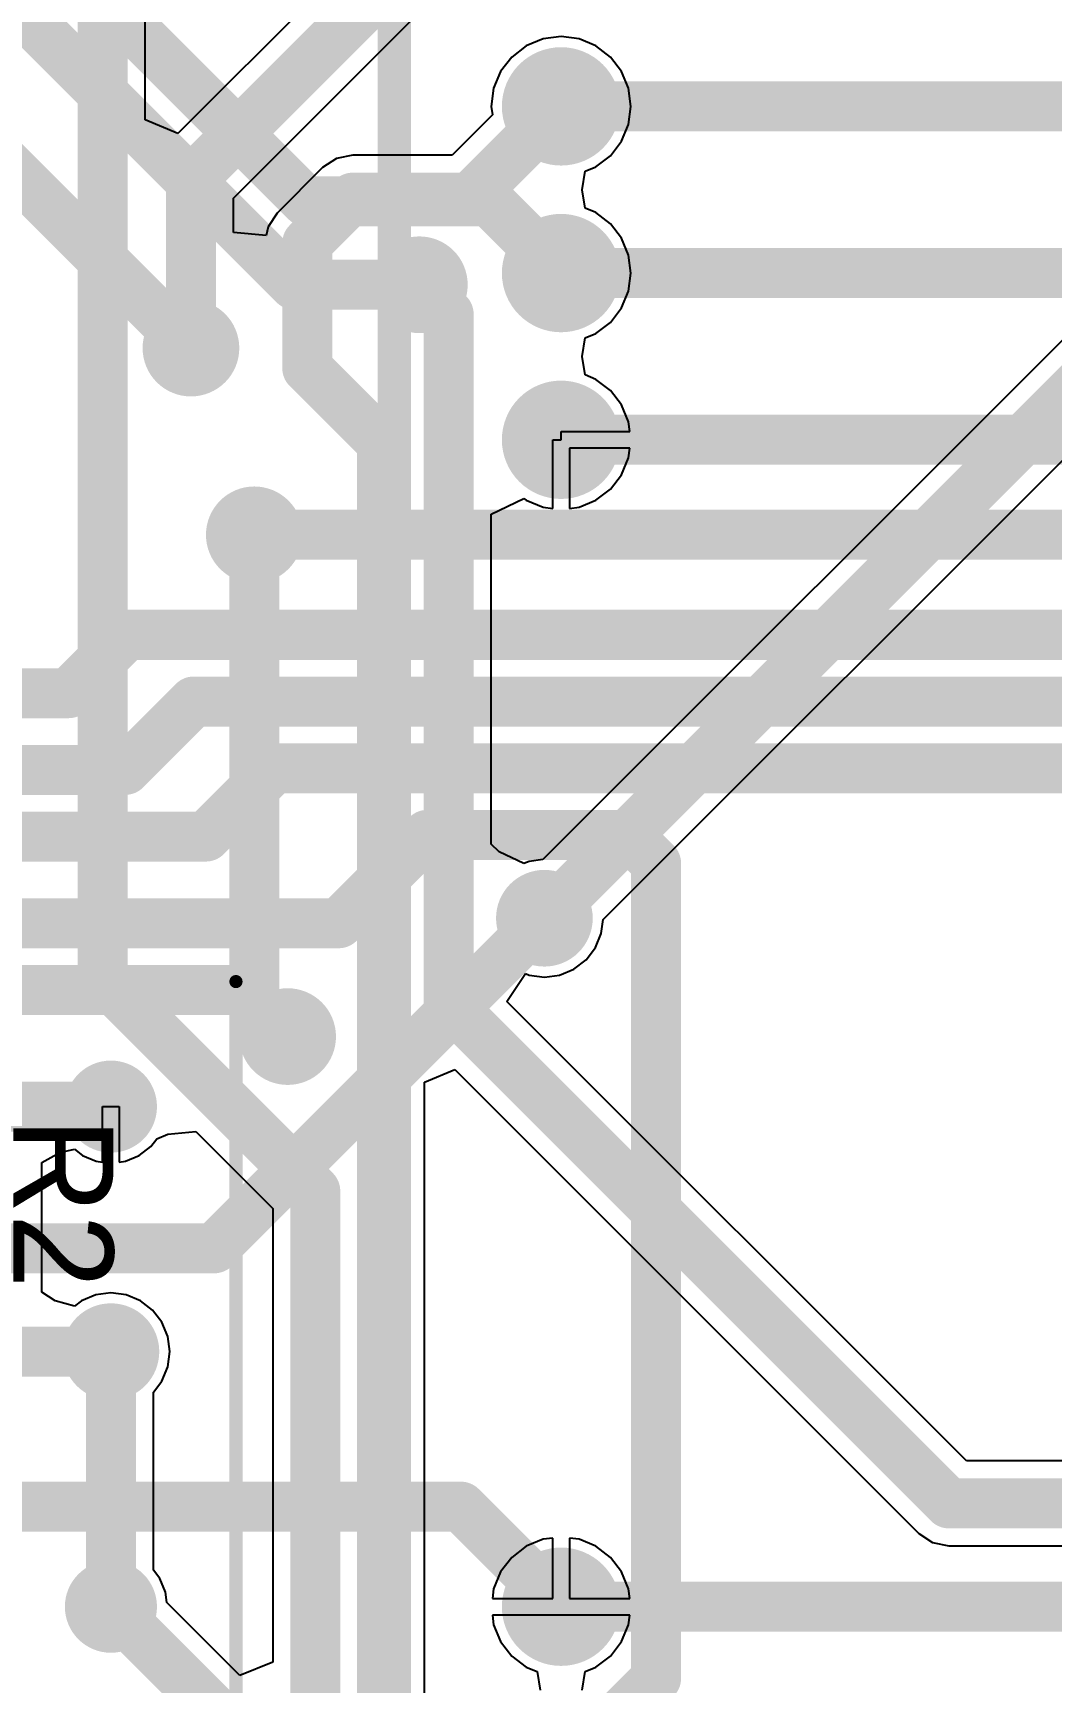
# Model space of a CAD drawing. Header units: millimetres. Extents: x 2.82 to 7.12, y 0.77 to 5.15.
# Drawn here: x 5.408 to 6.019, y 2.68 to 3.669 of the extents above; entities that cross this region are included whole.
import ezdxf

# ---------------------------------------------------------------- set-up
doc = ezdxf.new("R2010")
doc.units = ezdxf.units.MM
doc.header["$MEASUREMENT"] = 0
for name, color, linetype in [('BottomLayer', 5, 'Continuous'), ('BottomSolder', 6, 'Continuous'), ('MultiLayer', 9, 'Continuous'), ('PadHoleLayer', 156, 'Continuous'), ('TopLayer', 1, 'Continuous'), ('TopOverlay', 2, 'Continuous'), ('TopSolder', 216, 'Continuous'), ('ViaHoleLayer', 16, 'Continuous')]:
    doc.layers.add(name, color=color, linetype=linetype)

msp = doc.modelspace()

# ---------------------------------------------------------------- linework, layer by layer
at = {"layer": 'BottomLayer', "const_width": 0.03}
for points in [[(5.105, 4.035), (5.572, 3.568)], [(5.148, 3.935), (5.565, 3.518)], [(5.348, 3.635), (5.503, 3.48)], [(5.725, 3.625), (6.325, 3.625)], [(5.572, 3.568), (5.682, 3.568)], [(5.682, 3.568), (5.725, 3.525)], [(5.565, 3.518), (5.64, 3.518)], [(5.725, 3.525), (6.325, 3.525)], [(5.725, 3.425), (6.325, 3.425)], [(5.541, 3.368), (6.581, 3.368)], [(5.42964, 3.273), (5.46464, 3.308)], [(5.46464, 3.308), (6.563, 3.308)], [(5.08, 3.273), (5.42964, 3.273)], [(5.46364, 3.227), (5.50464, 3.268)], [(5.50464, 3.268), (6.145, 3.268)], [(5.064, 3.227), (5.46364, 3.227)], [(5.512, 3.187), (5.553, 3.228)], [(5.553, 3.228), (6.128, 3.228)], [(5.04257, 3.187), (5.512, 3.187)], [(5.59171, 3.135), (5.64471, 3.188)], [(5.64471, 3.188), (5.765, 3.188)], [(5.765, 3.188), (5.782, 3.171)], [(5.782, 2.682), (5.782, 3.171)], [(5.025, 3.135), (5.59171, 3.135)], [(5.517, 2.94), (5.715, 3.138)], [(4.965, 3.095), (5.533, 3.095)], [(5.533, 3.095), (5.561, 3.067)], [(5.365, 3.025), (5.455, 3.025)], [(5.249, 2.94), (5.517, 2.94)], [(5.152, 2.878), (5.455, 2.878)], [(5.235, 2.785), (5.665, 2.785)], [(5.665, 2.785), (5.725, 2.725)], [(5.725, 2.625), (5.782, 2.682)]]:
    msp.add_lwpolyline(points, dxfattribs=at)
at = {"layer": 'BottomLayer'}
for points, const_width in [([(5.70925, 3.625, 1), (5.74075, 3.625, 1)], 0.0315), ([(5.7175, 3.625, 1), (5.7325, 3.625, 1)], 0.015), ([(5.5645, 3.568, 1), (5.5795, 3.568, 1)], 0.015), ([(5.5645, 3.568, 1), (5.5795, 3.568, 1)], 0.015), ([(5.6745, 3.568, 1), (5.6895, 3.568, 1)], 0.015), ([(5.6745, 3.568, 1), (5.6895, 3.568, 1)], 0.015), ([(5.70925, 3.525, 1), (5.74075, 3.525, 1)], 0.0315), ([(5.6275, 3.518, 1), (5.6525, 3.518, 1)], 0.025), ([(5.5575, 3.518, 1), (5.5725, 3.518, 1)], 0.015), ([(5.5575, 3.518, 1), (5.5725, 3.518, 1)], 0.015), ([(5.6325, 3.518, 1), (5.6475, 3.518, 1)], 0.015), ([(5.7175, 3.525, 1), (5.7325, 3.525, 1)], 0.015), ([(5.7175, 3.525, 1), (5.7325, 3.525, 1)], 0.015), ([(5.4905, 3.48, 1), (5.5155, 3.48, 1)], 0.025), ([(5.4955, 3.48, 1), (5.5105, 3.48, 1)], 0.015), ([(5.70925, 3.425, 1), (5.74075, 3.425, 1)], 0.0315), ([(5.7175, 3.425, 1), (5.7325, 3.425, 1)], 0.015), ([(5.5285, 3.368, 1), (5.5535, 3.368, 1)], 0.025), ([(5.5335, 3.368, 1), (5.5485, 3.368, 1)], 0.015), ([(5.45714, 3.308, 1), (5.47214, 3.308, 1)], 0.015), ([(5.45714, 3.308, 1), (5.47214, 3.308, 1)], 0.015), ([(5.42214, 3.273, 1), (5.43714, 3.273, 1)], 0.015), ([(5.42214, 3.273, 1), (5.43714, 3.273, 1)], 0.015), ([(5.49714, 3.268, 1), (5.51214, 3.268, 1)], 0.015), ([(5.49714, 3.268, 1), (5.51214, 3.268, 1)], 0.015), ([(5.45614, 3.227, 1), (5.47114, 3.227, 1)], 0.015), ([(5.45614, 3.227, 1), (5.47114, 3.227, 1)], 0.015), ([(5.5455, 3.228, 1), (5.5605, 3.228, 1)], 0.015), ([(5.5455, 3.228, 1), (5.5605, 3.228, 1)], 0.015), ([(5.5045, 3.187, 1), (5.5195, 3.187, 1)], 0.015), ([(5.5045, 3.187, 1), (5.5195, 3.187, 1)], 0.015), ([(5.63721, 3.188, 1), (5.65221, 3.188, 1)], 0.015), ([(5.63721, 3.188, 1), (5.65221, 3.188, 1)], 0.015), ([(5.7575, 3.188, 1), (5.7725, 3.188, 1)], 0.015), ([(5.7575, 3.188, 1), (5.7725, 3.188, 1)], 0.015), ([(5.7745, 3.171, 1), (5.7895, 3.171, 1)], 0.015), ([(5.7745, 3.171, 1), (5.7895, 3.171, 1)], 0.015), ([(5.7025, 3.138, 1), (5.7275, 3.138, 1)], 0.025), ([(5.58421, 3.135, 1), (5.59921, 3.135, 1)], 0.015), ([(5.58421, 3.135, 1), (5.59921, 3.135, 1)], 0.015), ([(5.7075, 3.138, 1), (5.7225, 3.138, 1)], 0.015), ([(5.5255, 3.095, 1), (5.5405, 3.095, 1)], 0.015), ([(5.5255, 3.095, 1), (5.5405, 3.095, 1)], 0.015), ([(5.5485, 3.067, 1), (5.5735, 3.067, 1)], 0.025), ([(5.5535, 3.067, 1), (5.5685, 3.067, 1)], 0.015), ([(5.44319, 3.025, 1), (5.46681, 3.025, 1)], 0.02362), ([(5.4475, 3.025, 1), (5.4625, 3.025, 1)], 0.015), ([(5.5095, 2.94, 1), (5.5245, 2.94, 1)], 0.015), ([(5.5095, 2.94, 1), (5.5245, 2.94, 1)], 0.015), ([(5.4425, 2.878, 1), (5.4675, 2.878, 1)], 0.025), ([(5.4475, 2.878, 1), (5.4625, 2.878, 1)], 0.015), ([(5.6575, 2.785, 1), (5.6725, 2.785, 1)], 0.015), ([(5.6575, 2.785, 1), (5.6725, 2.785, 1)], 0.015), ([(5.70925, 2.725, 1), (5.74075, 2.725, 1)], 0.0315), ([(5.44319, 2.725, 1), (5.46681, 2.725, 1)], 0.02362), ([(5.7175, 2.725, 1), (5.7325, 2.725, 1)], 0.015), ([(5.7745, 2.682, 1), (5.7895, 2.682, 1)], 0.015), ([(5.7745, 2.682, 1), (5.7895, 2.682, 1)], 0.015)]:
    msp.add_lwpolyline(points, format="xyb", close=True, dxfattribs=dict(at, const_width=const_width))
at = {"layer": 'BottomSolder'}
for points, const_width in [([(5.70725, 3.625, 1), (5.74275, 3.625, 1)], 0.0355), ([(5.70725, 3.525, 1), (5.74275, 3.525, 1)], 0.0355), ([(5.6255, 3.518, 1), (5.6545, 3.518, 1)], 0.029), ([(5.4885, 3.48, 1), (5.5175, 3.48, 1)], 0.029), ([(5.70725, 3.425, 1), (5.74275, 3.425, 1)], 0.0355), ([(5.5265, 3.368, 1), (5.5555, 3.368, 1)], 0.029), ([(5.7005, 3.138, 1), (5.7295, 3.138, 1)], 0.029), ([(5.5465, 3.067, 1), (5.5755, 3.067, 1)], 0.029), ([(5.44119, 3.025, 1), (5.46881, 3.025, 1)], 0.02762), ([(5.4405, 2.878, 1), (5.4695, 2.878, 1)], 0.029), ([(5.70725, 2.725, 1), (5.74275, 2.725, 1)], 0.0355), ([(5.44119, 2.725, 1), (5.46881, 2.725, 1)], 0.02762)]:
    msp.add_lwpolyline(points, format="xyb", close=True, dxfattribs=dict(at, const_width=const_width))
at = {"layer": 'MultiLayer'}
for points, const_width in [([(5.70925, 3.625, 1), (5.74075, 3.625, 1)], 0.0315), ([(5.70925, 3.525, 1), (5.74075, 3.525, 1)], 0.0315), ([(5.6275, 3.518, 1), (5.6525, 3.518, 1)], 0.025), ([(5.4905, 3.48, 1), (5.5155, 3.48, 1)], 0.025), ([(5.70925, 3.425, 1), (5.74075, 3.425, 1)], 0.0315), ([(5.5285, 3.368, 1), (5.5535, 3.368, 1)], 0.025), ([(5.7025, 3.138, 1), (5.7275, 3.138, 1)], 0.025), ([(5.5485, 3.067, 1), (5.5735, 3.067, 1)], 0.025), ([(5.44319, 3.025, 1), (5.46681, 3.025, 1)], 0.02362), ([(5.4425, 2.878, 1), (5.4675, 2.878, 1)], 0.025), ([(5.70925, 2.725, 1), (5.74075, 2.725, 1)], 0.0315), ([(5.44319, 2.725, 1), (5.46681, 2.725, 1)], 0.02362)]:
    msp.add_lwpolyline(points, format="xyb", close=True, dxfattribs=dict(at, const_width=const_width))
at = {"layer": 'PadHoleLayer'}
for points, const_width in [([(5.71713, 3.625, 1), (5.73287, 3.625, 1)], 0.01575), ([(5.71713, 3.525, 1), (5.73287, 3.525, 1)], 0.01575), ([(5.71713, 3.425, 1), (5.73287, 3.425, 1)], 0.01575), ([(5.44811, 3.025, 1), (5.46189, 3.025, 1)], 0.01378), ([(5.71713, 2.725, 1), (5.73287, 2.725, 1)], 0.01575), ([(5.44811, 2.725, 1), (5.46189, 2.725, 1)], 0.01378)]:
    msp.add_lwpolyline(points, format="xyb", close=True, dxfattribs=dict(at, const_width=const_width))
at = {"layer": 'TopLayer'}
for p, q in [((6.14151, 4.25504), (5.49517, 3.6087)), ((5.52849, 3.56992), (6.18502, 4.22646)), ((5.47549, 3.61686), (5.47549, 4.06244)), ((6.35681, 3.81586), (5.71414, 3.17319)), ((5.75019, 3.13714), (6.39286, 3.77981)), ((5.70407, 3.66125), (5.6954, 3.6546)), ((5.71417, 3.66543), (5.70407, 3.66125)), ((5.725, 3.66685), (5.71417, 3.66543)), ((5.73583, 3.66543), (5.725, 3.66685)), ((5.74593, 3.66125), (5.73583, 3.66543)), ((5.7546, 3.6546), (5.74593, 3.66125)), ((5.6954, 3.6546), (5.68875, 3.64593)), ((5.76125, 3.64593), (5.7546, 3.6546)), ((5.68875, 3.64593), (5.68457, 3.63583)), ((5.76543, 3.63583), (5.76125, 3.64593)), ((5.68457, 3.63583), (5.68315, 3.625)), ((5.76685, 3.625), (5.76543, 3.63583)), ((5.68315, 3.625), (5.68382, 3.61987)), ((5.76543, 3.61417), (5.76685, 3.625)), ((5.49517, 3.6087), (5.47549, 3.61686)), ((5.68382, 3.61987), (5.65968, 3.59572)), ((5.76125, 3.60407), (5.76543, 3.61417)), ((5.7546, 3.5954), (5.76125, 3.60407)), ((5.59025, 3.59378), (5.58198, 3.58826)), ((5.6, 3.59572), (5.59025, 3.59378)), ((5.65968, 3.59572), (5.6, 3.59572)), ((5.74593, 3.58875), (5.7546, 3.5954)), ((5.58198, 3.58826), (5.55476, 3.56104)), ((5.73757, 3.575), (5.73943, 3.58606)), ((5.73943, 3.58606), (5.74593, 3.58875)), ((5.73943, 3.56394), (5.73757, 3.575)), ((5.52849, 3.54938), (5.52849, 3.56992)), ((5.74593, 3.56125), (5.73943, 3.56394)), ((5.7546, 3.5546), (5.74593, 3.56125)), ((5.54923, 3.55277), (5.54817, 3.54745)), ((5.55476, 3.56104), (5.54923, 3.55277)), ((5.76125, 3.54593), (5.7546, 3.5546)), ((5.54817, 3.54745), (5.52849, 3.54938)), ((5.76543, 3.53583), (5.76125, 3.54593)), ((5.76685, 3.525), (5.76543, 3.53583)), ((5.76543, 3.51417), (5.76685, 3.525)), ((5.76125, 3.50407), (5.76543, 3.51417)), ((5.7546, 3.4954), (5.76125, 3.50407)), ((5.74593, 3.48875), (5.7546, 3.4954)), ((5.73757, 3.475), (5.73943, 3.48606)), ((5.73943, 3.48606), (5.74593, 3.48875)), ((5.73943, 3.46394), (5.73757, 3.475)), ((5.74593, 3.46125), (5.73943, 3.46394)), ((5.7546, 3.4546), (5.74593, 3.46125)), ((5.76125, 3.44593), (5.7546, 3.4546)), ((5.76543, 3.43583), (5.76125, 3.44593)), ((5.7662, 3.43), (5.76543, 3.43583)), ((5.72, 3.3838), (5.72, 3.425)), ((5.72, 3.425), (5.725, 3.425)), ((5.725, 3.425), (5.725, 3.43)), ((5.725, 3.43), (5.7662, 3.43)), ((5.7662, 3.42), (5.73, 3.42)), ((5.73, 3.42), (5.73, 3.3838)), ((5.76125, 3.40407), (5.76543, 3.41417)), ((5.76543, 3.41417), (5.7662, 3.42)), ((5.7546, 3.3954), (5.76125, 3.40407)), ((5.74593, 3.38875), (5.7546, 3.3954)), ((5.68305, 3.38043), (5.70273, 3.38978)), ((5.70273, 3.38978), (5.70407, 3.38875)), ((5.70407, 3.38875), (5.71417, 3.38457)), ((5.71417, 3.38457), (5.72, 3.3838)), ((5.73, 3.3838), (5.73583, 3.38457)), ((5.73583, 3.38457), (5.74593, 3.38875)), ((5.68305, 3.18241), (5.68305, 3.38043)), ((5.68788, 3.17774), (5.68305, 3.18241)), ((5.70273, 3.1708), (5.68788, 3.17774)), ((5.70586, 3.1721), (5.70273, 3.1708)), ((5.71414, 3.17319), (5.70586, 3.1721)), ((5.7491, 3.12886), (5.75019, 3.13714)), ((5.74557, 3.12035), (5.7491, 3.12886)), ((5.73996, 3.11304), (5.74557, 3.12035)), ((5.72414, 3.1039), (5.73265, 3.10743)), ((5.73265, 3.10743), (5.73996, 3.11304)), ((5.69246, 3.08814), (5.70361, 3.10483)), ((5.70361, 3.10483), (5.70586, 3.1039)), ((5.70586, 3.1039), (5.715, 3.1027)), ((5.715, 3.1027), (5.72414, 3.1039)), ((5.96812, 2.81249), (5.69246, 3.08814)), ((5.64305, 3.03974), (5.66124, 3.04728)), ((5.66124, 3.04728), (5.93954, 2.76898)), ((5.64305, 2.41244), (5.64305, 3.03974)), ((5.45, 2.99175), (5.45, 3.025)), ((5.45, 3.025), (5.46, 3.025)), ((5.46, 3.025), (5.46, 2.99175)), ((5.4825, 3.00561), (5.48908, 3.00847)), ((5.48908, 3.00847), (5.50594, 3.01001)), ((5.50594, 3.01001), (5.55207, 2.96388)), ((5.41349, 2.99153), (5.42437, 2.99742)), ((5.42437, 2.99742), (5.43317, 2.99937)), ((5.43317, 2.99937), (5.43804, 2.99563)), ((5.47196, 2.99563), (5.47898, 3.00102)), ((5.47898, 3.00102), (5.4825, 3.00561)), ((5.41349, 2.91373), (5.41349, 2.99153)), ((5.43804, 2.99563), (5.44622, 2.99224)), ((5.44622, 2.99224), (5.45, 2.99175)), ((5.46, 2.99175), (5.46378, 2.99224)), ((5.46378, 2.99224), (5.47196, 2.99563)), ((5.55207, 2.96388), (5.55207, 2.69182)), ((5.42151, 2.90851), (5.41349, 2.91373)), ((5.43317, 2.90537), (5.42151, 2.90851)), ((5.43735, 2.90857), (5.43317, 2.90537)), ((5.44586, 2.9121), (5.43735, 2.90857)), ((5.455, 2.9133), (5.44586, 2.9121)), ((5.46414, 2.9121), (5.455, 2.9133)), ((5.47265, 2.90857), (5.46414, 2.9121)), ((5.47996, 2.90296), (5.47265, 2.90857)), ((5.48557, 2.89565), (5.47996, 2.90296)), ((5.4891, 2.88714), (5.48557, 2.89565)), ((5.4903, 2.878), (5.4891, 2.88714)), ((5.48557, 2.86035), (5.4891, 2.86886)), ((5.4891, 2.86886), (5.4903, 2.878)), ((5.48049, 2.85373), (5.48557, 2.86035)), ((5.48049, 2.74701), (5.48049, 2.85373)), ((6.31796, 2.81249), (5.96812, 2.81249)), ((5.70407, 2.76125), (5.6954, 2.7546)), ((5.71417, 2.76543), (5.70407, 2.76125)), ((5.72, 2.7662), (5.71417, 2.76543)), ((5.72, 2.73), (5.72, 2.7662)), ((5.73583, 2.76543), (5.73, 2.7662)), ((5.73, 2.7662), (5.73, 2.73)), ((5.74593, 2.76125), (5.73583, 2.76543)), ((5.7546, 2.7546), (5.74593, 2.76125)), ((5.93954, 2.76898), (5.94781, 2.76345)), ((5.94781, 2.76345), (5.95756, 2.76151)), ((5.95756, 2.76151), (6.2759, 2.76151)), ((5.6954, 2.7546), (5.68875, 2.74593)), ((5.76125, 2.74593), (5.7546, 2.7546)), ((5.48437, 2.74196), (5.48049, 2.74701)), ((5.48776, 2.73378), (5.48437, 2.74196)), ((5.68875, 2.74593), (5.68457, 2.73583)), ((5.76543, 2.73583), (5.76125, 2.74593)), ((5.48859, 2.72746), (5.48776, 2.73378)), ((5.68457, 2.73583), (5.6838, 2.73)), ((5.7662, 2.73), (5.76543, 2.73583)), ((5.53239, 2.68366), (5.48859, 2.72746)), ((5.6838, 2.73), (5.72, 2.73)), ((5.73, 2.73), (5.7662, 2.73)), ((5.725, 2.72), (5.6838, 2.72)), ((5.6838, 2.72), (5.68457, 2.71417)), ((5.68457, 2.71417), (5.68875, 2.70407)), ((5.7662, 2.72), (5.725, 2.72)), ((5.76125, 2.70407), (5.76543, 2.71417)), ((5.76543, 2.71417), (5.7662, 2.72)), ((5.68875, 2.70407), (5.6954, 2.6954)), ((5.7546, 2.6954), (5.76125, 2.70407)), ((5.55207, 2.69182), (5.53239, 2.68366)), ((5.6954, 2.6954), (5.70407, 2.68875)), ((5.74593, 2.68875), (5.7546, 2.6954)), ((5.70407, 2.68875), (5.71057, 2.68606)), ((5.71057, 2.68606), (5.71243, 2.675)), ((5.73757, 2.675), (5.73943, 2.68606)), ((5.73943, 2.68606), (5.74593, 2.68875))]:
    msp.add_line(p, q, dxfattribs=at)
at = {"layer": 'TopLayer', "const_width": 0.03}
for points in [[(5.503, 3.58048), (6.167, 4.24448)], [(5.45, 3.102), (5.45, 4.073)], [(5.715, 3.138), (6.392, 3.815)], [(5.67023, 3.57023), (5.725, 3.625)], [(5.503, 3.48), (5.503, 3.58048)], [(5.57278, 3.54302), (5.6, 3.57023)], [(5.6, 3.57023), (5.67023, 3.57023)], [(5.57278, 3.46792), (5.57278, 3.54302)], [(5.64, 3.518), (5.65756, 3.50044)], [(5.65756, 3.087), (5.65756, 3.50044)], [(5.57278, 3.46792), (5.61756, 3.42314)], [(5.61756, 2.41244), (5.61756, 3.42314)], [(5.541, 3.087), (5.541, 3.368)], [(5.45, 3.102), (5.57756, 2.97444)], [(5.541, 3.087), (5.561, 3.067)], [(5.65756, 3.087), (5.95756, 2.787)], [(5.57756, 2.452), (5.57756, 2.97444)], [(5.455, 2.725), (5.455, 2.878)], [(5.95756, 2.787), (6.461, 2.787)], [(5.455, 2.725), (5.525, 2.655)], [(5.725, 2.725), (6.325, 2.725)]]:
    msp.add_lwpolyline(points, dxfattribs=at)
at = {"layer": 'TopLayer'}
for points, const_width in [([(5.70925, 3.625, 1), (5.74075, 3.625, 1)], 0.0315), ([(5.7175, 3.625, 1), (5.7325, 3.625, 1)], 0.015), ([(5.4955, 3.58048, 1), (5.5105, 3.58048, 1)], 0.015), ([(5.4955, 3.58048, 1), (5.5105, 3.58048, 1)], 0.015), ([(5.5925, 3.57023, 1), (5.6075, 3.57023, 1)], 0.015), ([(5.5925, 3.57023, 1), (5.6075, 3.57023, 1)], 0.015), ([(5.66273, 3.57023, 1), (5.67773, 3.57023, 1)], 0.015), ([(5.66273, 3.57023, 1), (5.67773, 3.57023, 1)], 0.015), ([(5.56528, 3.54302, 1), (5.58028, 3.54302, 1)], 0.015), ([(5.56528, 3.54302, 1), (5.58028, 3.54302, 1)], 0.015), ([(5.70925, 3.525, 1), (5.74075, 3.525, 1)], 0.0315), ([(5.6275, 3.518, 1), (5.6525, 3.518, 1)], 0.025), ([(5.6325, 3.518, 1), (5.6475, 3.518, 1)], 0.015), ([(5.65006, 3.50044, 1), (5.66506, 3.50044, 1)], 0.015), ([(5.65006, 3.50044, 1), (5.66506, 3.50044, 1)], 0.015), ([(5.4905, 3.48, 1), (5.5155, 3.48, 1)], 0.025), ([(5.4955, 3.48, 1), (5.5105, 3.48, 1)], 0.015), ([(5.56528, 3.46792, 1), (5.58028, 3.46792, 1)], 0.015), ([(5.56528, 3.46792, 1), (5.58028, 3.46792, 1)], 0.015), ([(5.70925, 3.425, 1), (5.74075, 3.425, 1)], 0.0315), ([(5.61006, 3.42314, 1), (5.62506, 3.42314, 1)], 0.015), ([(5.61006, 3.42314, 1), (5.62506, 3.42314, 1)], 0.015), ([(5.5285, 3.368, 1), (5.5535, 3.368, 1)], 0.025), ([(5.5335, 3.368, 1), (5.5485, 3.368, 1)], 0.015), ([(5.7025, 3.138, 1), (5.7275, 3.138, 1)], 0.025), ([(5.7075, 3.138, 1), (5.7225, 3.138, 1)], 0.015), ([(5.4425, 3.102, 1), (5.4575, 3.102, 1)], 0.015), ([(5.4425, 3.102, 1), (5.4575, 3.102, 1)], 0.015), ([(5.5335, 3.087, 1), (5.5485, 3.087, 1)], 0.015), ([(5.5335, 3.087, 1), (5.5485, 3.087, 1)], 0.015), ([(5.65006, 3.087, 1), (5.66506, 3.087, 1)], 0.015), ([(5.65006, 3.087, 1), (5.66506, 3.087, 1)], 0.015), ([(5.5485, 3.067, 1), (5.5735, 3.067, 1)], 0.025), ([(5.5535, 3.067, 1), (5.5685, 3.067, 1)], 0.015), ([(5.44319, 3.025, 1), (5.46681, 3.025, 1)], 0.02362), ([(5.57006, 2.97444, 1), (5.58506, 2.97444, 1)], 0.015), ([(5.57006, 2.97444, 1), (5.58506, 2.97444, 1)], 0.015), ([(5.4425, 2.878, 1), (5.4675, 2.878, 1)], 0.025), ([(5.4475, 2.878, 1), (5.4625, 2.878, 1)], 0.015), ([(5.95006, 2.787, 1), (5.96506, 2.787, 1)], 0.015), ([(5.95006, 2.787, 1), (5.96506, 2.787, 1)], 0.015), ([(5.70925, 2.725, 1), (5.74075, 2.725, 1)], 0.0315), ([(5.44319, 2.725, 1), (5.46681, 2.725, 1)], 0.02362), ([(5.4475, 2.725, 1), (5.4625, 2.725, 1)], 0.015), ([(5.4475, 2.725, 1), (5.4625, 2.725, 1)], 0.015), ([(5.7175, 2.725, 1), (5.7325, 2.725, 1)], 0.015)]:
    msp.add_lwpolyline(points, format="xyb", close=True, dxfattribs=dict(at, const_width=const_width))
at = {"layer": 'TopOverlay'}
for points, const_width in [([(5.625, 2.455), (5.625, 3.705)], 0.02), ([(5.38, 3.1), (5.53, 3.1)], 0.00787), ([(5.53, 2.65), (5.53, 3.1)], 0.00787)]:
    msp.add_lwpolyline(points, dxfattribs=dict(at, const_width=const_width))
at = {"layer": 'TopOverlay', "const_width": 0.00394}
msp.add_lwpolyline([(5.52803, 3.1, 1), (5.53197, 3.1, 1)], format="xyb", close=True, dxfattribs=at)
msp.add_lwpolyline([(5.52803, 3.1, 1), (5.53197, 3.1, 1)], format="xyb", close=True, dxfattribs=at)
at = {"layer": 'TopSolder'}
for points, const_width in [([(5.70725, 3.625, 1), (5.74275, 3.625, 1)], 0.0355), ([(5.70725, 3.525, 1), (5.74275, 3.525, 1)], 0.0355), ([(5.6255, 3.518, 1), (5.6545, 3.518, 1)], 0.029), ([(5.4885, 3.48, 1), (5.5175, 3.48, 1)], 0.029), ([(5.70725, 3.425, 1), (5.74275, 3.425, 1)], 0.0355), ([(5.5265, 3.368, 1), (5.5555, 3.368, 1)], 0.029), ([(5.7005, 3.138, 1), (5.7295, 3.138, 1)], 0.029), ([(5.5465, 3.067, 1), (5.5755, 3.067, 1)], 0.029), ([(5.44119, 3.025, 1), (5.46881, 3.025, 1)], 0.02762), ([(5.4405, 2.878, 1), (5.4695, 2.878, 1)], 0.029), ([(5.70725, 2.725, 1), (5.74275, 2.725, 1)], 0.0355), ([(5.44119, 2.725, 1), (5.46881, 2.725, 1)], 0.02762)]:
    msp.add_lwpolyline(points, format="xyb", close=True, dxfattribs=dict(at, const_width=const_width))
at = {"layer": 'ViaHoleLayer', "const_width": 0.014}
for points in [[(5.633, 3.518, 1), (5.647, 3.518, 1)], [(5.496, 3.48, 1), (5.51, 3.48, 1)], [(5.534, 3.368, 1), (5.548, 3.368, 1)], [(5.708, 3.138, 1), (5.722, 3.138, 1)], [(5.554, 3.067, 1), (5.568, 3.067, 1)], [(5.448, 2.878, 1), (5.462, 2.878, 1)]]:
    msp.add_lwpolyline(points, format="xyb", close=True, dxfattribs=at)

# ---------------------------------------------------------------- texts
at = {"layer": 'TopOverlay'}
msp.add_text('R2', height=0.06, rotation=270, dxfattribs=at).set_placement((5.3965, 3.0185))

doc.saveas('drawing.dxf')
